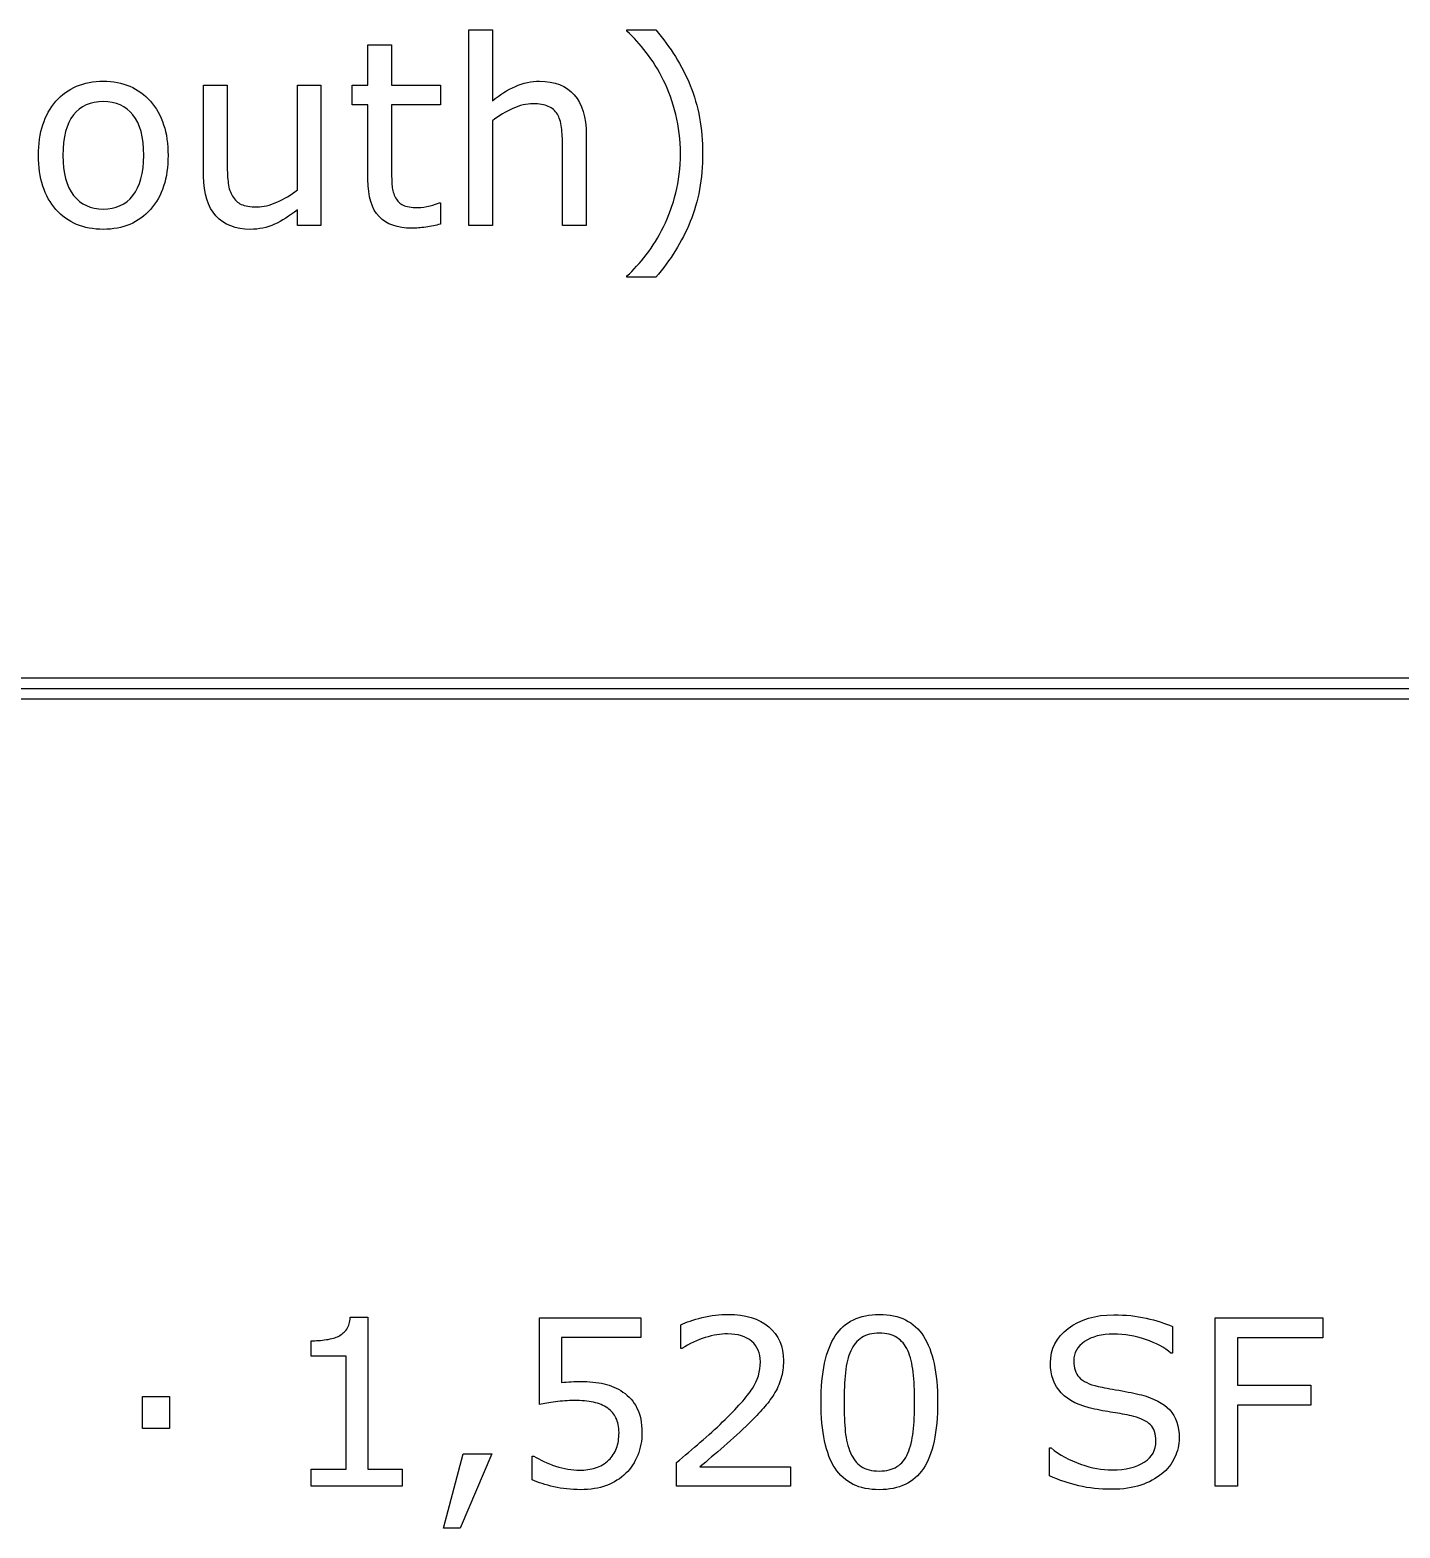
# Model space of a CAD drawing. Extents: x -13 to 750, y 12 to 2314.
# Drawn here: x 176.6 to 229.8, y 646.3 to 704.5 of the extents above; entities that cross this region are included whole.
import ezdxf

# ---------------------------------------------------------------- set-up
doc = ezdxf.new("R2010")
doc.units = 0
doc.layers.get('0').update_dxf_attribs({"linetype": 'CONTINUOUS'})

msp = doc.modelspace()

# ---------------------------------------------------------------- linework, layer by layer
at = {"color": 7}
for points in [[(194.53521, 700.9618), (194.53521, 696.89), (193.61724, 696.89), (193.61724, 704.4877), (194.53521, 704.4877), (194.53521, 701.7386)], [(199.75977, 704.4385), (199.75977, 704.4875), (200.87793, 704.4875)], [(189.69629, 698.6718), (189.69629, 701.5722), (189.07617, 701.5722), (189.07617, 702.3437), (189.69629, 702.3437), (189.69629, 703.9111), (190.61426, 703.9111), (190.61426, 702.3437), (192.50879, 702.3437), (192.50879, 701.5722), (190.61426, 701.5722), (190.61426, 699.0869)], [(183.30957, 698.8036), (183.30957, 702.3436), (184.22754, 702.3436), (184.22754, 699.2381)], [(186.95219, 698.2709), (186.95219, 702.3432), (187.87016, 702.3432), (187.87012, 696.8895)], [(198.17773, 696.8895), (197.25977, 696.8895), (197.25977, 699.995)], [(198.17778, 700.43), (198.17773, 696.8895)], [(202.69922, 699.6828), (202.69922, 699.6825)], [(192.45993, 697.763), (192.50873, 697.763), (192.50879, 696.9385)], [(187.87012, 696.8895), (186.95215, 696.8895), (186.95215, 697.495)], [(200.87793, 694.8778), (199.75977, 694.8778), (199.75977, 694.9268)], [(44, 678.89), (268, 678.89)], [(189.01028, 654.4555), (189.69144, 654.4555), (189.69144, 648.5581), (191.02737, 648.5581), (191.02737, 647.89)], [(196.3623, 651.0624), (196.3623, 654.433), (200.2998, 654.433), (200.2998, 653.6639), (197.21045, 653.6639), (197.21045, 651.9237)], [(201.89505, 653.2381), (201.85115, 653.2381), (201.85115, 654.161)], [(220.95851, 654.0951), (220.95851, 653.0668), (220.89701, 653.0668)], [(191.02737, 647.89), (187.48538, 647.89), (187.48538, 648.558), (188.84769, 648.558), (188.84769, 652.9437), (187.48538, 652.9437), (187.48538, 653.5414)], [(200.34375, 649.9692), (200.34378, 649.9686)], [(216.17728, 648.2943), (216.17728, 649.3841), (216.23878, 649.3841)], [(196.08108, 648.1361), (196.08108, 649.0633), (196.14258, 649.0633)], [(206.11819, 647.89), (201.68851, 647.89), (201.68851, 648.8085)], [(202.5982, 648.6415), (206.11822, 648.6415), (206.11819, 647.89)]]:
    msp.add_lwpolyline(points, dxfattribs=at)
for points in [[(180.98047, 699.6141), (180.98047, 699.6141)], [(181.92773, 699.6141), (181.92773, 699.6141)], [(44, 679.2904), (44, 678.4896), (268, 678.4896), (268, 679.2904)], [(226.79886, 653.66), (223.48978, 653.66), (223.48978, 651.8143), (226.33304, 651.8143), (226.33304, 651.0409), (223.48978, 651.0409), (223.48978, 647.89), (222.61966, 647.89), (222.61966, 654.4335), (226.79886, 654.4335)], [(181.98782, 650.1356), (180.93753, 650.1356), (180.93753, 651.3793), (181.98782, 651.3793)], [(211.83108, 651.1639), (211.83108, 651.1639)], [(221.22221, 649.7577), (221.22221, 649.7577)], [(194.51224, 649.1424), (193.27298, 646.264), (192.63138, 646.264), (193.39603, 649.1424)], [(210.67531, 649.1688), (210.67531, 649.1688)]]:
    msp.add_lwpolyline(points, close=True, dxfattribs=at)
for points in [[(200.51172, 703.6133), (200.274087, 703.925833), (200.023437, 704.2009), (199.75977, 704.4385)], [(200.87793, 704.4875), (201.454103, 703.826633), (201.901693, 703.1056), (202.2207, 702.3244)], [(201.18066, 702.5293), (200.975587, 702.942767), (200.752607, 703.3041), (200.51172, 703.6133)], [(177.57227, 701.7186), (178.027997, 702.2362), (178.641603, 702.495), (179.41309, 702.495)], [(179.41309, 702.495), (180.178063, 702.495), (180.788413, 702.2362), (181.24414, 701.7186)], [(194.53521, 701.7386), (194.821663, 701.976267), (195.117887, 702.161833), (195.42388, 702.2953)], [(195.42388, 702.2953), (195.729867, 702.428767), (196.043993, 702.4955), (196.36626, 702.4955)], [(196.36626, 702.4955), (196.955453, 702.4955), (197.404673, 702.318067), (197.71392, 701.9632)], [(201.65918, 701.2061), (201.53874, 701.6879), (201.379233, 702.128967), (201.18066, 702.5293)], [(202.2207, 702.3244), (202.539713, 701.543133), (202.69922, 700.6626), (202.69922, 699.6828)], [(176.89355, 699.6141), (176.89355, 700.502767), (177.11979, 701.204267), (177.57227, 701.7186)], [(179.41309, 701.704), (178.915043, 701.704), (178.527673, 701.531467), (178.25098, 701.1864)], [(180.56543, 701.1864), (180.288737, 701.531467), (179.904623, 701.704), (179.41309, 701.704)], [(181.24414, 701.7186), (181.699867, 701.204267), (181.92773, 700.502767), (181.92773, 699.6141)], [(196.10747, 701.6209), (195.856823, 701.6209), (195.59478, 701.559067), (195.32134, 701.4354)], [(196.70317, 701.5184), (196.550177, 701.586733), (196.35161, 701.6209), (196.10747, 701.6209)], [(197.71392, 701.9632), (198.02316, 701.6084), (198.17778, 701.097333), (198.17778, 700.43)], [(178.25098, 701.1864), (177.97754, 700.8446), (177.84082, 700.3205), (177.84082, 699.6141)], [(180.98047, 699.6141), (180.98047, 700.3205), (180.842123, 700.8446), (180.56543, 701.1864)], [(195.32134, 701.4354), (195.0479, 701.311733), (194.785857, 701.153867), (194.53521, 700.9618)], [(197.05474, 701.2157), (196.97336, 701.352367), (196.85617, 701.453267), (196.70317, 701.5184)], [(197.21587, 700.6981), (197.186603, 700.919433), (197.132893, 701.091967), (197.05474, 701.2157)], [(201.83984, 699.6827), (201.83984, 700.2165), (201.77962, 700.7243), (201.65918, 701.2061)], [(197.25977, 699.995), (197.25977, 700.2456), (197.245137, 700.479967), (197.21587, 700.6981)], [(177.57227, 697.5096), (177.11979, 698.023933), (176.89355, 698.725433), (176.89355, 699.6141)], [(177.84082, 699.6141), (177.84082, 698.9305), (177.979167, 698.4113), (178.25586, 698.0565)], [(180.56055, 698.0516), (180.840497, 698.4032), (180.98047, 698.924033), (180.98047, 699.6141)], [(181.92773, 699.6141), (181.92773, 698.725433), (181.699867, 698.023933), (181.24414, 697.5096)], [(201.65918, 698.1543), (201.77962, 698.616567), (201.83984, 699.126033), (201.83984, 699.6827)], [(202.69922, 699.6825), (202.69922, 698.702633), (202.539713, 697.8221), (202.2207, 697.0409)], [(183.78809, 697.2606), (183.469077, 697.612133), (183.30957, 698.126467), (183.30957, 698.8036)], [(184.22754, 699.2381), (184.22754, 698.961433), (184.240573, 698.7238), (184.26664, 698.5252)], [(190.61426, 699.0869), (190.61426, 698.800433), (190.62076, 698.5758), (190.63376, 698.413)], [(184.26664, 698.5252), (184.292707, 698.329933), (184.348047, 698.1623), (184.43266, 698.0223)], [(186.16117, 697.7973), (186.444377, 697.920967), (186.70805, 698.078833), (186.95219, 698.2709)], [(190.13086, 697.2314), (189.841147, 697.530867), (189.69629, 698.011), (189.69629, 698.6718)], [(190.63376, 698.413), (190.64676, 698.253533), (190.692333, 698.1038), (190.77048, 697.9638)], [(201.18066, 696.836), (201.382487, 697.252667), (201.541993, 697.6921), (201.65918, 698.1543)], [(178.25586, 698.0565), (178.532553, 697.7049), (178.918297, 697.5291), (179.41309, 697.5291)], [(179.41309, 697.5291), (179.90137, 697.5291), (180.283857, 697.703267), (180.56055, 698.0516)], [(184.43266, 698.0223), (184.520547, 697.8791), (184.634477, 697.774933), (184.77445, 697.7098)], [(184.77445, 697.7098), (184.914423, 697.644467), (185.117877, 697.6118), (185.38481, 697.6118)], [(185.38481, 697.6118), (185.622437, 697.6118), (185.881223, 697.673633), (186.16117, 697.7973)], [(190.77048, 697.9638), (190.842093, 697.8336), (190.93975, 697.737567), (191.06345, 697.6757)], [(191.06345, 697.6757), (191.190403, 697.617033), (191.38246, 697.5877), (191.63962, 697.5877)], [(191.63962, 697.5877), (191.78936, 697.5877), (191.94561, 697.6087), (192.10837, 697.6507)], [(192.10837, 697.6507), (192.27113, 697.696033), (192.388317, 697.733467), (192.45993, 697.763)], [(179.41309, 696.7381), (178.641603, 696.7381), (178.027997, 696.995267), (177.57227, 697.5096)], [(181.24414, 697.5096), (180.788413, 696.995267), (180.178063, 696.7381), (179.41309, 696.7381)], [(185.12598, 696.7381), (184.55306, 696.7381), (184.107097, 696.912267), (183.78809, 697.2606)], [(186.95215, 697.495), (186.642903, 697.250867), (186.34668, 697.063667), (186.06348, 696.9334)], [(191.40039, 696.7822), (190.84375, 696.7822), (190.420573, 696.931933), (190.13086, 697.2314)], [(192.50879, 696.9385), (192.336263, 696.893167), (192.14746, 696.855733), (191.94238, 696.8262)], [(202.2207, 697.0409), (201.901693, 696.259633), (201.454103, 695.5386), (200.87793, 694.8778)], [(186.06348, 696.9334), (185.780273, 696.8032), (185.467773, 696.7381), (185.12598, 696.7381)], [(191.94238, 696.8262), (191.74056, 696.796867), (191.559897, 696.7822), (191.40039, 696.7822)], [(200.51172, 695.752), (200.765627, 696.074267), (200.988607, 696.4356), (201.18066, 696.836)], [(199.75977, 694.9268), (200.010417, 695.1514), (200.261067, 695.426467), (200.51172, 695.752)], [(188.87405, 653.9985), (188.953157, 654.112767), (188.998567, 654.2651), (189.01028, 654.4555)], [(201.85115, 654.161), (202.059163, 654.263533), (202.33602, 654.357267), (202.68172, 654.4422)], [(202.68172, 654.4422), (203.030353, 654.5272), (203.367267, 654.5697), (203.69246, 654.5697)], [(203.69246, 654.5697), (204.36336, 654.5697), (204.88924, 654.4071), (205.2701, 654.0819)], [(207.85403, 653.7303), (208.220243, 654.286967), (208.791533, 654.5653), (209.5679, 654.5653)], [(209.5679, 654.5653), (210.35306, 654.5653), (210.925813, 654.282567), (211.28616, 653.7171)], [(216.91114, 654.0248), (217.374033, 654.376333), (217.961437, 654.5521), (218.67335, 654.5521)], [(218.67335, 654.5521), (219.13331, 654.5521), (219.555183, 654.508167), (219.93897, 654.4203)], [(188.55765, 653.7216), (188.692417, 653.794867), (188.797883, 653.887167), (188.87405, 653.9985)], [(205.2701, 654.0819), (205.65096, 653.759633), (205.84139, 653.321633), (205.84139, 652.7679)], [(216.21681, 652.68), (216.21681, 653.227867), (216.448253, 653.676133), (216.91114, 654.0248)], [(219.93897, 654.4203), (220.322763, 654.332367), (220.66261, 654.223967), (220.95851, 654.0951)], [(187.48538, 653.5414), (187.669953, 653.5414), (187.867707, 653.556067), (188.07864, 653.5854)], [(188.07864, 653.5854), (188.28958, 653.6174), (188.44925, 653.6628), (188.55765, 653.7216)], [(202.80472, 653.6688), (202.494173, 653.575067), (202.19095, 653.4315), (201.89505, 653.2381)], [(203.67044, 653.8094), (203.40384, 653.8094), (203.115267, 653.762533), (202.80472, 653.6688)], [(204.60648, 653.5194), (204.38382, 653.712733), (204.071807, 653.8094), (203.67044, 653.8094)], [(204.94485, 652.724), (204.94485, 653.0638), (204.83206, 653.328933), (204.60648, 653.5194)], [(207.30472, 651.1551), (207.30472, 652.318233), (207.487823, 653.176633), (207.85403, 653.7303)], [(208.88235, 653.6688), (208.703643, 653.554533), (208.561553, 653.3817), (208.45608, 653.1503)], [(209.5679, 653.8402), (209.292513, 653.8402), (209.063997, 653.783067), (208.88235, 653.6688)], [(210.24905, 653.6688), (210.07327, 653.783067), (209.84622, 653.8402), (209.5679, 653.8402)], [(210.67093, 653.159), (210.56839, 653.3846), (210.427763, 653.554533), (210.24905, 653.6688)], [(211.28616, 653.7171), (211.64944, 653.154633), (211.83108, 652.303567), (211.83108, 651.1639)], [(217.54399, 653.5106), (217.262737, 653.317267), (217.12211, 653.068233), (217.12211, 652.7635)], [(218.66899, 653.8006), (218.203163, 653.8006), (217.828163, 653.703933), (217.54399, 653.5106)], [(219.91264, 653.5897), (219.50834, 653.7303), (219.09379, 653.8006), (218.66899, 653.8006)], [(220.89701, 653.0668), (220.64799, 653.277733), (220.319867, 653.452033), (219.91264, 653.5897)], [(204.63284, 651.6825), (204.840847, 652.004767), (204.94485, 652.351933), (204.94485, 652.724)], [(205.84139, 652.7679), (205.84139, 652.5189), (205.809157, 652.286), (205.74469, 652.0692)], [(208.45608, 653.1503), (208.356473, 652.9335), (208.287627, 652.650767), (208.24954, 652.3021)], [(210.88187, 652.3241), (210.846737, 652.652233), (210.776423, 652.930533), (210.67093, 653.159)], [(217.12211, 652.7635), (217.12211, 652.491033), (217.192423, 652.277167), (217.33305, 652.1219)], [(208.24954, 652.3021), (208.214407, 651.9535), (208.19684, 651.571167), (208.19684, 651.1551)], [(210.93897, 651.1639), (210.93897, 651.609233), (210.919937, 651.995967), (210.88187, 652.3241)], [(216.63429, 651.5155), (216.35597, 651.8143), (216.21681, 652.202467), (216.21681, 652.68)], [(217.33305, 652.1219), (217.473677, 651.966633), (217.721233, 651.848), (218.07572, 651.766)], [(197.21045, 651.9237), (197.336423, 651.9357), (197.46533, 651.944367), (197.59717, 651.9497)], [(197.59717, 651.9497), (197.729003, 651.956367), (197.84326, 651.9597), (197.93994, 651.9597)], [(197.93994, 651.9597), (198.294433, 651.9597), (198.60498, 651.929033), (198.87158, 651.8677)], [(198.87158, 651.8677), (199.13818, 651.809033), (199.38281, 651.703533), (199.60547, 651.5512)], [(199.60547, 651.5512), (199.839843, 651.390067), (200.021483, 651.182067), (200.15039, 650.9272)], [(203.47708, 650.3861), (204.03958, 650.931033), (204.424833, 651.363167), (204.63284, 651.6825)], [(205.74469, 652.0692), (205.683157, 651.855333), (205.59087, 651.651733), (205.46783, 651.4584)], [(218.07572, 651.766), (218.26322, 651.724667), (218.529823, 651.674867), (218.87553, 651.6166)], [(218.87553, 651.6166), (219.22123, 651.557933), (219.514197, 651.497867), (219.75443, 651.4364)], [(196.97754, 651.1678), (196.740233, 651.132467), (196.535153, 651.097333), (196.3623, 651.0624)], [(197.72461, 651.2208), (197.466797, 651.2208), (197.217773, 651.203133), (196.97754, 651.1678)], [(198.4541, 651.1508), (198.237307, 651.197467), (197.994143, 651.2208), (197.72461, 651.2208)], [(199.01221, 650.9179), (198.859863, 651.029233), (198.673827, 651.106867), (198.4541, 651.1508)], [(205.46783, 651.4584), (205.353577, 651.276733), (205.218813, 651.098), (205.06354, 650.9222)], [(207.84524, 648.5887), (207.484893, 649.145367), (207.30472, 650.000833), (207.30472, 651.1551)], [(208.19684, 651.1551), (208.19684, 650.6981), (208.21294, 650.3158), (208.24514, 650.0082)], [(210.88187, 650.0038), (210.919937, 650.326067), (210.93897, 650.712767), (210.93897, 651.1639)], [(211.83108, 651.1639), (211.83108, 649.9891), (211.64651, 649.1263), (211.27737, 648.5755)], [(217.92628, 650.8871), (217.3462, 651.0101), (216.915537, 651.219567), (216.63429, 651.5155)], [(219.75443, 651.4364), (220.240763, 651.307467), (220.606977, 651.112633), (220.85307, 650.8519)], [(199.33301, 650.5444), (199.256837, 650.699667), (199.149903, 650.824167), (199.01221, 650.9179)], [(199.45166, 649.9731), (199.45166, 650.1987), (199.41211, 650.389133), (199.33301, 650.5444)], [(200.15039, 650.9272), (200.279297, 650.672333), (200.34375, 650.353), (200.34375, 649.9692)], [(202.61136, 649.5995), (202.921907, 649.863167), (203.21048, 650.125367), (203.47708, 650.3861)], [(205.06354, 650.9222), (204.911193, 650.746467), (204.725157, 650.551667), (204.50543, 650.3378)], [(218.73927, 650.7421), (218.484383, 650.7801), (218.213387, 650.828433), (217.92628, 650.8871)], [(219.45558, 650.597), (219.235853, 650.655667), (218.997083, 650.704033), (218.73927, 650.7421)], [(220.10157, 650.2762), (219.960943, 650.413933), (219.745613, 650.520867), (219.45558, 650.597)], [(220.85307, 650.8519), (221.099163, 650.591167), (221.22221, 650.226433), (221.22221, 649.7577)], [(199.35059, 649.3623), (199.41797, 649.538033), (199.45166, 649.741633), (199.45166, 649.9731)], [(200.34378, 649.9686), (200.34378, 649.663933), (200.288117, 649.372433), (200.17679, 649.0941)], [(204.50543, 650.3378), (204.191957, 650.030133), (203.868227, 649.7313), (203.53424, 649.4413)], [(208.24514, 650.0082), (208.27734, 649.700533), (208.346187, 649.425133), (208.45168, 649.182)], [(210.67532, 649.1688), (210.77786, 649.406133), (210.84671, 649.684467), (210.88187, 650.0038)], [(220.3169, 649.6346), (220.3169, 649.924667), (220.245123, 650.138533), (220.10157, 650.2762)], [(199.06055, 648.9096), (199.189457, 649.0356), (199.286137, 649.1865), (199.35059, 649.3623)], [(201.68851, 648.8085), (201.996123, 649.072167), (202.30374, 649.335833), (202.61136, 649.5995)], [(203.53424, 649.4413), (203.200253, 649.154167), (202.88824, 648.887567), (202.5982, 648.6415)], [(216.23878, 649.3841), (216.569833, 649.108767), (216.952157, 648.896367), (217.38575, 648.7469)], [(219.86427, 648.826), (220.166023, 649.0282), (220.3169, 649.297733), (220.3169, 649.6346)], [(221.2222, 649.7577), (221.2222, 649.502833), (221.16214, 649.250867), (221.04202, 649.0018)], [(196.14258, 649.0633), (196.382813, 648.910967), (196.664063, 648.7806), (196.98633, 648.6722)], [(196.98633, 648.6722), (197.308597, 648.566733), (197.625003, 648.514), (197.93555, 648.514)], [(198.5376, 648.602), (198.733887, 648.660667), (198.908203, 648.7632), (199.06055, 648.9096)], [(200.17679, 649.0941), (200.065463, 648.815767), (199.91312, 648.5814), (199.71976, 648.391)], [(208.45168, 649.182), (208.54836, 648.953467), (208.68459, 648.779133), (208.86037, 648.659)], [(208.86037, 648.659), (209.039083, 648.538933), (209.274923, 648.4789), (209.56789, 648.4789)], [(209.56789, 648.4789), (209.843283, 648.4789), (210.0718, 648.536033), (210.25344, 648.6503)], [(210.25344, 648.6503), (210.43508, 648.7645), (210.575703, 648.937333), (210.67531, 649.1688)], [(217.38575, 648.7469), (217.819343, 648.5975), (218.22657, 648.5228), (218.60743, 648.5228)], [(218.60743, 648.5228), (219.146497, 648.5228), (219.565443, 648.623867), (219.86427, 648.826)], [(221.04202, 649.0018), (220.924833, 648.7528), (220.759307, 648.541867), (220.54544, 648.369)], [(196.92044, 647.868), (196.589387, 647.941267), (196.3096, 648.030633), (196.08108, 648.1361)], [(197.93555, 648.514), (198.143557, 648.514), (198.34424, 648.543333), (198.5376, 648.602)], [(199.71976, 648.391), (199.50882, 648.185933), (199.256867, 648.027733), (198.9639, 647.9164)], [(209.5679, 647.7538), (208.782747, 647.7538), (208.208527, 648.0321), (207.84524, 648.5887)], [(211.27737, 648.5755), (210.911163, 648.0277), (210.34134, 647.7538), (209.5679, 647.7538)], [(217.32425, 647.9032), (216.94925, 647.991067), (216.566927, 648.121433), (216.17728, 648.2943)], [(220.54544, 648.369), (220.311067, 648.181533), (220.03714, 648.035067), (219.72366, 647.9296)], [(197.95315, 647.7538), (197.59573, 647.7538), (197.251493, 647.791867), (196.92044, 647.868)], [(198.9639, 647.9164), (198.67386, 647.808), (198.336943, 647.7538), (197.95315, 647.7538)], [(218.59866, 647.7713), (218.12698, 647.7713), (217.702177, 647.815267), (217.32425, 647.9032)], [(219.72366, 647.9296), (219.413113, 647.824067), (219.038113, 647.7713), (218.59866, 647.7713)]]:
    msp.add_open_spline(points, degree=3, dxfattribs=at)

doc.saveas('drawing.dxf')
